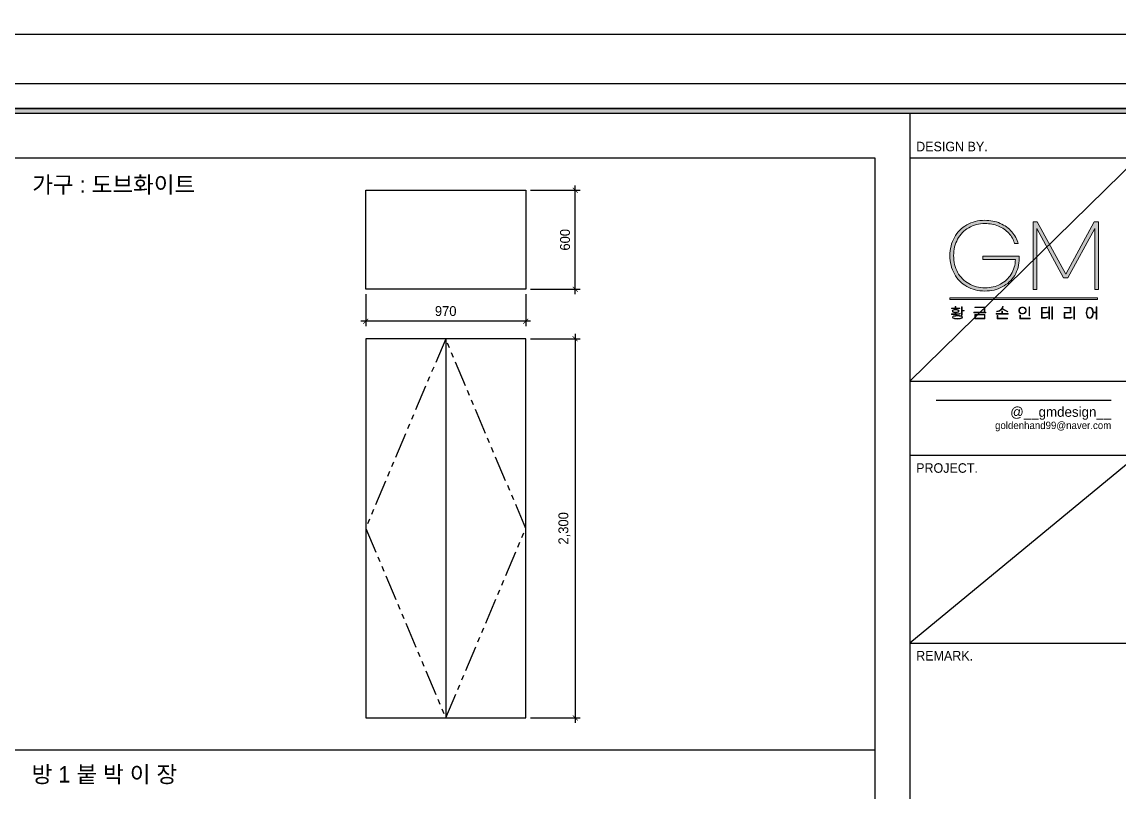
# Model space of a CAD drawing. Header units: inches. Extents: x 4374 to 164780, y 597 to 50243.
# Drawn here: x 79361 to 86011, y 20887 to 25558 of the extents above; entities that cross this region are included whole.
import ezdxf
from ezdxf.enums import TextEntityAlignment as Align

# ---------------------------------------------------------------- set-up
doc = ezdxf.new("R2010")
doc.units = ezdxf.units.IN
doc.header["$LTSCALE"] = 50
doc.header["$MEASUREMENT"] = 0
doc.header["$PDSIZE"] = 700.071425
doc.linetypes.add('PHANTOM2', pattern=[1.25, 0.625, -0.125, 0.125, -0.125, 0.125, -0.125])
for name, color, linetype in [('0-ELC TEXT', 7, 'Continuous'), ('06-FUR', 6, 'Continuous'), ('06-LIGHT', 4, 'Continuous'), ('07-DIM', 5, 'Continuous'), ('3.기호.계단선', 30, 'Continuous'), ('_U+B808_U+C774_U+C5B4 2', 7, 'Continuous'), ('F-SYM', 7, 'Continuous'), ('FORM(YOURNAME)-11', 1, 'Continuous')]:
    doc.layers.add(name, color=color, linetype=linetype)
doc.styles.add('HY 울릉도 L', font='')
doc.styles.add('YOURNAME', font='HY울릉도M.TTF')
doc.styles.add('코레일둥고', font='Korail_Round_Gothic_Medium.ttf')
doc.styles.get('HY 울릉도 L').set_extended_font_data('HY울릉도L')
doc.dimstyles.new('30', dxfattribs={"dimscale": 30, "dimtxt": 2, "dimasz": 1, "dimexe": 1, "dimexo": 1, "dimgap": 1, "dimtad": 1, "dimdec": 0, "dimrnd": 0.05, "dimdsep": 46, "dimlunit": 6, "dimtxsty": 'HY 울릉도 L', "dimblk": 'ARCHTICK', "dimcen": 2.5, "dimdle": 1, "dimclrd": 133, "dimclre": 133, "dimclrt": 30, "dimadec": 0, "dimazin": 0, "dimtfac": 1, "dimtdec": 0, "dimtix": 1, "dimtmove": 2, "dimatfit": 3, "dimldrblk": 'ARCHTICK', "dimfxl": 0, "dimlwd": -1, "dimlwe": -1, "dimarcsym": 0})

# ---------------------------------------------------------------- blocks, each defined once
blk = doc.blocks.new('block 29')
at = {"layer": '_U+B808_U+C774_U+C5B4 2'}
h = blk.add_hatch(color=35, dxfattribs=at)
h.dxf.hatch_style = 2
edge = h.paths.add_edge_path()
edge.add_spline(control_points=[(626.29, -130.32), (626.06, -130.35), (625.8, -130.36), (625.5, -130.36), (625.5, -130.36), (624.38, -130.36), (624.38, -130.36), (624.38, -130.36), (624.38, -130.21), (624.38, -130.21), (624.38, -130.21), (625.42, -130.21), (625.42, -130.21), (625.42, -130.21), (625.42, -129.89), (625.42, -129.89), (625.16, -129.88), (624.96, -129.84), (624.81, -129.76), (624.66, -129.68), (624.58, -129.57), (624.58, -129.44), (624.58, -129.3), (624.66, -129.19), (624.83, -129.1), (625, -129.02), (625.22, -128.98), (625.5, -128.98), (625.79, -128.98), (626.01, -129.02), (626.18, -129.1), (626.34, -129.19), (626.43, -129.3), (626.43, -129.44), (626.43, -129.57), (626.35, -129.68), (626.2, -129.76), (626.05, -129.84), (625.84, -129.89), (625.58, -129.89), (625.58, -129.89), (625.58, -130.21), (625.58, -130.21), (626.18, -130.2), (626.58, -130.16), (626.78, -130.07), (626.78, -130.07), (626.78, -130.22), (626.78, -130.22), (626.68, -130.27), (626.51, -130.3), (626.29, -130.32)], knot_values=[0, 0, 0, 0, 1, 1, 1, 2, 2, 2, 3, 3, 3, 4, 4, 4, 5, 5, 5, 6, 6, 6, 7, 7, 7, 8, 8, 8, 9, 9, 9, 10, 10, 10, 11, 11, 11, 12, 12, 12, 13, 13, 13, 14, 14, 14, 15, 15, 15, 16, 16, 16, 17, 17, 17, 17], degree=3, periodic=0)
h.paths.add_polyline_path([(626.62, -128.8), (624.41, -128.8), (624.41, -128.65), (625.41, -128.65), (625.41, -128.24), (625.58, -128.24), (625.58, -128.65), (626.62, -128.65)])
edge = h.paths.add_edge_path()
edge.add_spline(control_points=[(626.98, -130.76), (627.24, -130.83), (627.37, -130.96), (627.37, -131.13), (627.37, -131.3), (627.24, -131.42), (626.98, -131.5), (626.72, -131.57), (626.39, -131.61), (626, -131.61), (625.61, -131.61), (625.28, -131.57), (625.02, -131.5), (624.76, -131.42), (624.63, -131.3), (624.63, -131.13), (624.63, -130.96), (624.76, -130.83), (625.02, -130.76), (625.28, -130.68), (625.61, -130.65), (626, -130.65), (626.39, -130.65), (626.72, -130.68), (626.98, -130.76)], knot_values=[0, 0, 0, 0, 1, 1, 1, 2, 2, 2, 3, 3, 3, 4, 4, 4, 5, 5, 5, 6, 6, 6, 7, 7, 7, 8, 8, 8, 8], degree=3, periodic=0)
edge = h.paths.add_edge_path()
edge.add_spline(control_points=[(624.95, -129.67), (625.09, -129.72), (625.27, -129.75), (625.5, -129.75), (625.73, -129.75), (625.92, -129.72), (626.06, -129.67), (626.2, -129.61), (626.27, -129.53), (626.27, -129.44), (626.27, -129.34), (626.2, -129.27), (626.06, -129.21), (625.92, -129.15), (625.73, -129.13), (625.5, -129.13), (625.27, -129.13), (625.09, -129.15), (624.95, -129.21), (624.81, -129.27), (624.74, -129.34), (624.74, -129.44), (624.74, -129.53), (624.81, -129.61), (624.95, -129.67)], knot_values=[0, 0, 0, 0, 1, 1, 1, 2, 2, 2, 3, 3, 3, 4, 4, 4, 5, 5, 5, 6, 6, 6, 7, 7, 7, 8, 8, 8, 8], degree=3, periodic=0)
edge = h.paths.add_edge_path()
edge.add_spline(control_points=[(626.83, -131.38), (627.08, -131.33), (627.2, -131.25), (627.2, -131.13), (627.2, -131.01), (627.08, -130.92), (626.83, -130.87), (626.59, -130.82), (626.31, -130.79), (626, -130.79), (625.69, -130.79), (625.41, -130.82), (625.17, -130.87), (624.92, -130.92), (624.8, -131.01), (624.8, -131.13), (624.8, -131.25), (624.92, -131.33), (625.17, -131.38), (625.41, -131.44), (625.69, -131.46), (626, -131.46), (626.31, -131.46), (626.59, -131.44), (626.83, -131.38)], knot_values=[0, 0, 0, 0, 1, 1, 1, 2, 2, 2, 3, 3, 3, 4, 4, 4, 5, 5, 5, 6, 6, 6, 7, 7, 7, 8, 8, 8, 8], degree=3, periodic=0)
h.paths.add_polyline_path([(627.8, -129.28), (627.8, -129.43), (627.29, -129.43), (627.29, -130.53), (627.13, -130.53), (627.13, -128.32), (627.29, -128.32), (627.29, -129.28)])
h = blk.add_hatch(color=35, dxfattribs=at)
h.dxf.hatch_style = 2
h.paths.add_polyline_path([(633.67, -129.92), (630.41, -129.92), (630.41, -129.77), (633.67, -129.77)])
h.paths.add_polyline_path([(633.4, -129.51), (633.24, -129.51), (633.24, -128.55), (630.66, -128.55), (630.66, -128.4), (633.4, -128.4)])
h.paths.add_polyline_path([(633.41, -131.54), (630.67, -131.54), (630.67, -130.36), (633.41, -130.36)])
h.paths.add_polyline_path([(633.25, -131.39), (633.25, -130.51), (630.83, -130.51), (630.83, -131.39)])
h = blk.add_hatch(color=35, dxfattribs=at)
h.dxf.hatch_style = 2
h.paths.add_polyline_path([(639.69, -130.16), (639.69, -130.31), (636.44, -130.31), (636.44, -130.16), (637.98, -130.16), (637.98, -129.51), (638.15, -129.51), (638.15, -130.16)])
edge = h.paths.add_edge_path()
edge.add_spline(control_points=[(637.36, -129.47), (637.09, -129.61), (636.83, -129.68), (636.58, -129.68), (636.58, -129.68), (636.58, -129.53), (636.58, -129.53), (636.8, -129.52), (637.02, -129.46), (637.24, -129.35), (637.47, -129.24), (637.66, -129.08), (637.83, -128.89), (638, -128.7), (638.1, -128.49), (638.15, -128.26), (638.15, -128.26), (638.31, -128.28), (638.31, -128.28), (638.27, -128.46), (638.21, -128.63), (638.1, -128.79), (638.1, -128.79), (639.55, -129.58), (639.55, -129.58), (639.55, -129.58), (639.48, -129.71), (639.48, -129.71), (639.48, -129.71), (638.01, -128.93), (638.01, -128.93), (637.84, -129.15), (637.62, -129.33), (637.36, -129.47)], knot_values=[0, 0, 0, 0, 1, 1, 1, 2, 2, 2, 3, 3, 3, 4, 4, 4, 5, 5, 5, 6, 6, 6, 7, 7, 7, 8, 8, 8, 9, 9, 9, 10, 10, 10, 11, 11, 11, 11], degree=3, periodic=0)
h.paths.add_polyline_path([(636.86, -131.39), (639.51, -131.39), (639.51, -131.54), (636.7, -131.54), (636.7, -130.65), (636.86, -130.65)])
h = blk.add_hatch(color=35, dxfattribs=at)
h.dxf.hatch_style = 2
edge = h.paths.add_edge_path()
edge.add_spline(control_points=[(644.09, -128.5), (644.24, -128.59), (644.35, -128.7), (644.43, -128.84), (644.51, -128.98), (644.55, -129.14), (644.55, -129.31), (644.55, -129.49), (644.51, -129.65), (644.43, -129.79), (644.35, -129.93), (644.24, -130.04), (644.09, -130.13), (643.93, -130.21), (643.75, -130.25), (643.54, -130.25), (643.33, -130.25), (643.15, -130.21), (643, -130.13), (642.85, -130.04), (642.73, -129.93), (642.65, -129.79), (642.57, -129.65), (642.53, -129.49), (642.53, -129.31), (642.53, -129.14), (642.57, -128.98), (642.65, -128.84), (642.73, -128.7), (642.85, -128.59), (643, -128.5), (643.15, -128.42), (643.33, -128.38), (643.54, -128.38), (643.75, -128.38), (643.93, -128.42), (644.09, -128.5)], knot_values=[0, 0, 0, 0, 1, 1, 1, 2, 2, 2, 3, 3, 3, 4, 4, 4, 5, 5, 5, 6, 6, 6, 7, 7, 7, 8, 8, 8, 9, 9, 9, 10, 10, 10, 11, 11, 11, 12, 12, 12, 12], degree=3, periodic=0)
edge = h.paths.add_edge_path()
edge.add_spline(control_points=[(643.1, -128.62), (642.97, -128.69), (642.87, -128.78), (642.8, -128.9), (642.73, -129.02), (642.7, -129.16), (642.7, -129.31), (642.7, -129.47), (642.73, -129.61), (642.8, -129.73), (642.87, -129.85), (642.97, -129.94), (643.1, -130.01), (643.23, -130.07), (643.38, -130.11), (643.54, -130.11), (643.71, -130.11), (643.86, -130.07), (643.99, -130.01), (644.12, -129.94), (644.21, -129.85), (644.28, -129.73), (644.35, -129.61), (644.39, -129.47), (644.39, -129.31), (644.39, -129.16), (644.35, -129.02), (644.28, -128.9), (644.21, -128.78), (644.12, -128.69), (643.99, -128.62), (643.86, -128.56), (643.71, -128.52), (643.54, -128.52), (643.38, -128.52), (643.23, -128.56), (643.1, -128.62)], knot_values=[0, 0, 0, 0, 1, 1, 1, 2, 2, 2, 3, 3, 3, 4, 4, 4, 5, 5, 5, 6, 6, 6, 7, 7, 7, 8, 8, 8, 9, 9, 9, 10, 10, 10, 11, 11, 11, 12, 12, 12, 12], degree=3, periodic=0)
h.paths.add_polyline_path([(642.98, -131.39), (645.58, -131.39), (645.58, -131.54), (642.82, -131.54), (642.82, -130.53), (642.98, -130.53)])
h.paths.add_polyline_path([(645.45, -130.78), (645.29, -130.78), (645.29, -128.32), (645.45, -128.32)])
h = blk.add_hatch(color=35, dxfattribs=at)
h.dxf.hatch_style = 2
edge = h.paths.add_edge_path()
edge.add_spline(control_points=[(649.11, -131.24), (649.37, -131.24), (649.58, -131.22), (649.75, -131.19), (649.92, -131.17), (650.08, -131.12), (650.22, -131.05), (650.22, -131.05), (650.22, -131.21), (650.22, -131.21), (649.97, -131.33), (649.61, -131.39), (649.13, -131.39), (649.13, -131.39), (648.63, -131.39), (648.63, -131.39), (648.63, -131.39), (648.63, -128.48), (648.63, -128.48), (648.63, -128.48), (650.06, -128.48), (650.06, -128.48), (650.06, -128.48), (650.06, -128.63), (650.06, -128.63), (650.06, -128.63), (648.79, -128.63), (648.79, -128.63), (648.79, -128.63), (648.79, -129.81), (648.79, -129.81), (648.79, -129.81), (649.87, -129.81), (649.87, -129.81), (649.87, -129.81), (649.87, -129.96), (649.87, -129.96), (649.87, -129.96), (648.79, -129.96), (648.79, -129.96), (648.79, -129.96), (648.79, -131.24), (648.79, -131.24), (648.79, -131.24), (649.11, -131.24), (649.11, -131.24)], knot_values=[0, 0, 0, 0, 1, 1, 1, 2, 2, 2, 3, 3, 3, 4, 4, 4, 5, 5, 5, 6, 6, 6, 7, 7, 7, 8, 8, 8, 9, 9, 9, 10, 10, 10, 11, 11, 11, 12, 12, 12, 13, 13, 13, 14, 14, 14, 15, 15, 15, 15], degree=3, periodic=0)
h.paths.add_polyline_path([(650.64, -128.35), (650.8, -128.35), (650.8, -131.56), (650.64, -131.56), (650.64, -129.94), (650.06, -129.94), (650.06, -129.79), (650.64, -129.79)])
h.paths.add_polyline_path([(651.57, -128.32), (651.57, -131.62), (651.41, -131.62), (651.41, -128.32)])
h = blk.add_hatch(color=35, dxfattribs=at)
h.dxf.hatch_style = 2
edge = h.paths.add_edge_path()
edge.add_spline(control_points=[(656.55, -129.97), (656.55, -129.97), (654.9, -129.97), (654.9, -129.97), (654.9, -129.97), (654.9, -131.24), (654.9, -131.24), (654.9, -131.24), (656.08, -131.24), (656.08, -131.24), (656.23, -131.24), (656.39, -131.22), (656.55, -131.19), (656.7, -131.17), (656.83, -131.13), (656.93, -131.08), (656.93, -131.08), (656.93, -131.23), (656.93, -131.23), (656.83, -131.28), (656.71, -131.32), (656.55, -131.34), (656.4, -131.37), (656.24, -131.39), (656.08, -131.39), (656.08, -131.39), (654.74, -131.39), (654.74, -131.39), (654.74, -131.39), (654.74, -129.82), (654.74, -129.82), (654.74, -129.82), (656.39, -129.82), (656.39, -129.82), (656.39, -129.82), (656.39, -128.63), (656.39, -128.63), (656.39, -128.63), (654.73, -128.63), (654.73, -128.63), (654.73, -128.63), (654.73, -128.48), (654.73, -128.48), (654.73, -128.48), (656.55, -128.48), (656.55, -128.48), (656.55, -128.48), (656.55, -129.97), (656.55, -129.97)], knot_values=[0, 0, 0, 0, 1, 1, 1, 2, 2, 2, 3, 3, 3, 4, 4, 4, 5, 5, 5, 6, 6, 6, 7, 7, 7, 8, 8, 8, 9, 9, 9, 10, 10, 10, 11, 11, 11, 12, 12, 12, 13, 13, 13, 14, 14, 14, 15, 15, 15, 16, 16, 16, 16], degree=3, periodic=0)
h.paths.add_polyline_path([(657.51, -131.62), (657.34, -131.62), (657.34, -128.32), (657.51, -128.32)])
h = blk.add_hatch(color=35, dxfattribs=at)
h.dxf.hatch_style = 2
edge = h.paths.add_edge_path()
edge.add_spline(control_points=[(663.56, -128.32), (663.56, -128.32), (663.56, -131.62), (663.56, -131.62), (663.56, -131.62), (663.4, -131.62), (663.4, -131.62), (663.4, -131.62), (663.4, -129.94), (663.4, -129.94), (663.4, -129.94), (662.6, -129.94), (662.6, -129.94), (662.6, -130.27), (662.56, -130.54), (662.48, -130.77), (662.4, -130.99), (662.29, -131.16), (662.14, -131.27), (662, -131.38), (661.84, -131.43), (661.65, -131.43), (661.47, -131.43), (661.3, -131.38), (661.16, -131.27), (661.02, -131.16), (660.91, -130.99), (660.82, -130.76), (660.74, -130.54), (660.7, -130.26), (660.7, -129.93), (660.7, -129.6), (660.74, -129.33), (660.82, -129.1), (660.91, -128.88), (661.02, -128.71), (661.16, -128.6), (661.3, -128.49), (661.47, -128.43), (661.65, -128.43), (661.83, -128.43), (661.99, -128.48), (662.13, -128.58), (662.26, -128.68), (662.37, -128.83), (662.46, -129.04), (662.54, -129.24), (662.59, -129.5), (662.6, -129.79), (662.6, -129.79), (663.4, -129.79), (663.4, -129.79), (663.4, -129.79), (663.4, -128.32), (663.4, -128.32), (663.4, -128.32), (663.56, -128.32), (663.56, -128.32)], knot_values=[0, 0, 0, 0, 1, 1, 1, 2, 2, 2, 3, 3, 3, 4, 4, 4, 5, 5, 5, 6, 6, 6, 7, 7, 7, 8, 8, 8, 9, 9, 9, 10, 10, 10, 11, 11, 11, 12, 12, 12, 13, 13, 13, 14, 14, 14, 15, 15, 15, 16, 16, 16, 17, 17, 17, 18, 18, 18, 19, 19, 19, 19], degree=3, periodic=0)
edge = h.paths.add_edge_path()
edge.add_spline(control_points=[(662.06, -131.13), (662.18, -131.03), (662.27, -130.88), (662.34, -130.68), (662.4, -130.48), (662.44, -130.23), (662.44, -129.93), (662.44, -129.64), (662.4, -129.39), (662.34, -129.19), (662.27, -128.98), (662.18, -128.83), (662.06, -128.73), (661.94, -128.63), (661.8, -128.58), (661.65, -128.58), (661.5, -128.58), (661.37, -128.63), (661.25, -128.73), (661.13, -128.83), (661.04, -128.98), (660.97, -129.19), (660.9, -129.39), (660.87, -129.64), (660.87, -129.93), (660.87, -130.23), (660.9, -130.48), (660.97, -130.68), (661.04, -130.88), (661.13, -131.03), (661.25, -131.13), (661.37, -131.23), (661.5, -131.28), (661.65, -131.28), (661.8, -131.28), (661.94, -131.23), (662.06, -131.13)], knot_values=[0, 0, 0, 0, 1, 1, 1, 2, 2, 2, 3, 3, 3, 4, 4, 4, 5, 5, 5, 6, 6, 6, 7, 7, 7, 8, 8, 8, 9, 9, 9, 10, 10, 10, 11, 11, 11, 12, 12, 12, 12], degree=3, periodic=0)
at = {"layer": '_U+B808_U+C774_U+C5B4 2', "lineweight": 0}
for points in [[(626.62, -128.8), (624.41, -128.8), (624.41, -128.65), (625.41, -128.65), (625.41, -128.24), (625.58, -128.24), (625.58, -128.65), (626.62, -128.65), (626.62, -128.8)], [(627.8, -129.28), (627.8, -129.43), (627.29, -129.43), (627.29, -130.53), (627.13, -130.53), (627.13, -128.32), (627.29, -128.32), (627.29, -129.28), (627.8, -129.28)], [(633.67, -129.92), (630.41, -129.92), (630.41, -129.77), (633.67, -129.77), (633.67, -129.92)], [(633.4, -129.51), (633.24, -129.51), (633.24, -128.55), (630.66, -128.55), (630.66, -128.4), (633.4, -128.4), (633.4, -129.51)], [(639.69, -130.16), (639.69, -130.31), (636.44, -130.31), (636.44, -130.16), (637.98, -130.16), (637.98, -129.51), (638.15, -129.51), (638.15, -130.16), (639.69, -130.16)], [(645.45, -130.78), (645.29, -130.78), (645.29, -128.32), (645.45, -128.32), (645.45, -130.78)], [(650.64, -128.35), (650.8, -128.35), (650.8, -131.56), (650.64, -131.56), (650.64, -129.94), (650.06, -129.94), (650.06, -129.79), (650.64, -129.79), (650.64, -128.35)], [(651.57, -128.32), (651.57, -131.62), (651.41, -131.62), (651.41, -128.32), (651.57, -128.32)], [(657.51, -131.62), (657.34, -131.62), (657.34, -128.32), (657.51, -128.32), (657.51, -131.62)], [(633.41, -131.54), (630.67, -131.54), (630.67, -130.36), (633.41, -130.36), (633.41, -131.54)], [(633.25, -131.39), (633.25, -130.51), (630.83, -130.51), (630.83, -131.39), (633.25, -131.39)], [(636.86, -131.39), (639.51, -131.39), (639.51, -131.54), (636.7, -131.54), (636.7, -130.65), (636.86, -130.65), (636.86, -131.39)], [(642.98, -131.39), (645.58, -131.39), (645.58, -131.54), (642.82, -131.54), (642.82, -130.53), (642.98, -130.53), (642.98, -131.39)]]:
    blk.add_lwpolyline(points, dxfattribs=at)
for points, knots in [([(626.29, -130.32), (626.06, -130.35), (625.8, -130.36), (625.5, -130.36), (625.5, -130.36), (624.38, -130.36), (624.38, -130.36), (624.38, -130.36), (624.38, -130.21), (624.38, -130.21), (624.38, -130.21), (625.42, -130.21), (625.42, -130.21), (625.42, -130.21), (625.42, -129.89), (625.42, -129.89), (625.16, -129.88), (624.96, -129.84), (624.81, -129.76), (624.66, -129.68), (624.58, -129.57), (624.58, -129.44), (624.58, -129.3), (624.66, -129.19), (624.83, -129.1), (625, -129.02), (625.22, -128.98), (625.5, -128.98), (625.79, -128.98), (626.01, -129.02), (626.18, -129.1), (626.34, -129.19), (626.43, -129.3), (626.43, -129.44), (626.43, -129.57), (626.35, -129.68), (626.2, -129.76), (626.05, -129.84), (625.84, -129.89), (625.58, -129.89), (625.58, -129.89), (625.58, -130.21), (625.58, -130.21), (626.18, -130.2), (626.58, -130.16), (626.78, -130.07), (626.78, -130.07), (626.78, -130.22), (626.78, -130.22), (626.68, -130.27), (626.51, -130.3), (626.29, -130.32)], [0, 0, 0, 0, 1, 1, 1, 2, 2, 2, 3, 3, 3, 4, 4, 4, 5, 5, 5, 6, 6, 6, 7, 7, 7, 8, 8, 8, 9, 9, 9, 10, 10, 10, 11, 11, 11, 12, 12, 12, 13, 13, 13, 14, 14, 14, 15, 15, 15, 16, 16, 16, 17, 17, 17, 17]), ([(624.95, -129.67), (625.09, -129.72), (625.27, -129.75), (625.5, -129.75), (625.73, -129.75), (625.92, -129.72), (626.06, -129.67), (626.2, -129.61), (626.27, -129.53), (626.27, -129.44), (626.27, -129.34), (626.2, -129.27), (626.06, -129.21), (625.92, -129.15), (625.73, -129.13), (625.5, -129.13), (625.27, -129.13), (625.09, -129.15), (624.95, -129.21), (624.81, -129.27), (624.74, -129.34), (624.74, -129.44), (624.74, -129.53), (624.81, -129.61), (624.95, -129.67)], [0, 0, 0, 0, 1, 1, 1, 2, 2, 2, 3, 3, 3, 4, 4, 4, 5, 5, 5, 6, 6, 6, 7, 7, 7, 8, 8, 8, 8]), ([(637.36, -129.47), (637.09, -129.61), (636.83, -129.68), (636.58, -129.68), (636.58, -129.68), (636.58, -129.53), (636.58, -129.53), (636.8, -129.52), (637.02, -129.46), (637.24, -129.35), (637.47, -129.24), (637.66, -129.08), (637.83, -128.89), (638, -128.7), (638.1, -128.49), (638.15, -128.26), (638.15, -128.26), (638.31, -128.28), (638.31, -128.28), (638.27, -128.46), (638.21, -128.63), (638.1, -128.79), (638.1, -128.79), (639.55, -129.58), (639.55, -129.58), (639.55, -129.58), (639.48, -129.71), (639.48, -129.71), (639.48, -129.71), (638.01, -128.93), (638.01, -128.93), (637.84, -129.15), (637.62, -129.33), (637.36, -129.47)], [0, 0, 0, 0, 1, 1, 1, 2, 2, 2, 3, 3, 3, 4, 4, 4, 5, 5, 5, 6, 6, 6, 7, 7, 7, 8, 8, 8, 9, 9, 9, 10, 10, 10, 11, 11, 11, 11]), ([(644.09, -128.5), (644.24, -128.59), (644.35, -128.7), (644.43, -128.84), (644.51, -128.98), (644.55, -129.14), (644.55, -129.31), (644.55, -129.49), (644.51, -129.65), (644.43, -129.79), (644.35, -129.93), (644.24, -130.04), (644.09, -130.13), (643.93, -130.21), (643.75, -130.25), (643.54, -130.25), (643.33, -130.25), (643.15, -130.21), (643, -130.13), (642.85, -130.04), (642.73, -129.93), (642.65, -129.79), (642.57, -129.65), (642.53, -129.49), (642.53, -129.31), (642.53, -129.14), (642.57, -128.98), (642.65, -128.84), (642.73, -128.7), (642.85, -128.59), (643, -128.5), (643.15, -128.42), (643.33, -128.38), (643.54, -128.38), (643.75, -128.38), (643.93, -128.42), (644.09, -128.5)], [0, 0, 0, 0, 1, 1, 1, 2, 2, 2, 3, 3, 3, 4, 4, 4, 5, 5, 5, 6, 6, 6, 7, 7, 7, 8, 8, 8, 9, 9, 9, 10, 10, 10, 11, 11, 11, 12, 12, 12, 12]), ([(643.1, -128.62), (642.97, -128.69), (642.87, -128.78), (642.8, -128.9), (642.73, -129.02), (642.7, -129.16), (642.7, -129.31), (642.7, -129.47), (642.73, -129.61), (642.8, -129.73), (642.87, -129.85), (642.97, -129.94), (643.1, -130.01), (643.23, -130.07), (643.38, -130.11), (643.54, -130.11), (643.71, -130.11), (643.86, -130.07), (643.99, -130.01), (644.12, -129.94), (644.21, -129.85), (644.28, -129.73), (644.35, -129.61), (644.39, -129.47), (644.39, -129.31), (644.39, -129.16), (644.35, -129.02), (644.28, -128.9), (644.21, -128.78), (644.12, -128.69), (643.99, -128.62), (643.86, -128.56), (643.71, -128.52), (643.54, -128.52), (643.38, -128.52), (643.23, -128.56), (643.1, -128.62)], [0, 0, 0, 0, 1, 1, 1, 2, 2, 2, 3, 3, 3, 4, 4, 4, 5, 5, 5, 6, 6, 6, 7, 7, 7, 8, 8, 8, 9, 9, 9, 10, 10, 10, 11, 11, 11, 12, 12, 12, 12]), ([(649.11, -131.24), (649.37, -131.24), (649.58, -131.22), (649.75, -131.19), (649.92, -131.17), (650.08, -131.12), (650.22, -131.05), (650.22, -131.05), (650.22, -131.21), (650.22, -131.21), (649.97, -131.33), (649.61, -131.39), (649.13, -131.39), (649.13, -131.39), (648.63, -131.39), (648.63, -131.39), (648.63, -131.39), (648.63, -128.48), (648.63, -128.48), (648.63, -128.48), (650.06, -128.48), (650.06, -128.48), (650.06, -128.48), (650.06, -128.63), (650.06, -128.63), (650.06, -128.63), (648.79, -128.63), (648.79, -128.63), (648.79, -128.63), (648.79, -129.81), (648.79, -129.81), (648.79, -129.81), (649.87, -129.81), (649.87, -129.81), (649.87, -129.81), (649.87, -129.96), (649.87, -129.96), (649.87, -129.96), (648.79, -129.96), (648.79, -129.96), (648.79, -129.96), (648.79, -131.24), (648.79, -131.24), (648.79, -131.24), (649.11, -131.24), (649.11, -131.24)], [0, 0, 0, 0, 1, 1, 1, 2, 2, 2, 3, 3, 3, 4, 4, 4, 5, 5, 5, 6, 6, 6, 7, 7, 7, 8, 8, 8, 9, 9, 9, 10, 10, 10, 11, 11, 11, 12, 12, 12, 13, 13, 13, 14, 14, 14, 15, 15, 15, 15]), ([(656.55, -129.97), (656.55, -129.97), (654.9, -129.97), (654.9, -129.97), (654.9, -129.97), (654.9, -131.24), (654.9, -131.24), (654.9, -131.24), (656.08, -131.24), (656.08, -131.24), (656.23, -131.24), (656.39, -131.22), (656.55, -131.19), (656.7, -131.17), (656.83, -131.13), (656.93, -131.08), (656.93, -131.08), (656.93, -131.23), (656.93, -131.23), (656.83, -131.28), (656.71, -131.32), (656.55, -131.34), (656.4, -131.37), (656.24, -131.39), (656.08, -131.39), (656.08, -131.39), (654.74, -131.39), (654.74, -131.39), (654.74, -131.39), (654.74, -129.82), (654.74, -129.82), (654.74, -129.82), (656.39, -129.82), (656.39, -129.82), (656.39, -129.82), (656.39, -128.63), (656.39, -128.63), (656.39, -128.63), (654.73, -128.63), (654.73, -128.63), (654.73, -128.63), (654.73, -128.48), (654.73, -128.48), (654.73, -128.48), (656.55, -128.48), (656.55, -128.48), (656.55, -128.48), (656.55, -129.97), (656.55, -129.97)], [0, 0, 0, 0, 1, 1, 1, 2, 2, 2, 3, 3, 3, 4, 4, 4, 5, 5, 5, 6, 6, 6, 7, 7, 7, 8, 8, 8, 9, 9, 9, 10, 10, 10, 11, 11, 11, 12, 12, 12, 13, 13, 13, 14, 14, 14, 15, 15, 15, 16, 16, 16, 16]), ([(663.56, -128.32), (663.56, -128.32), (663.56, -131.62), (663.56, -131.62), (663.56, -131.62), (663.4, -131.62), (663.4, -131.62), (663.4, -131.62), (663.4, -129.94), (663.4, -129.94), (663.4, -129.94), (662.6, -129.94), (662.6, -129.94), (662.6, -130.27), (662.56, -130.54), (662.48, -130.77), (662.4, -130.99), (662.29, -131.16), (662.14, -131.27), (662, -131.38), (661.84, -131.43), (661.65, -131.43), (661.47, -131.43), (661.3, -131.38), (661.16, -131.27), (661.02, -131.16), (660.91, -130.99), (660.82, -130.76), (660.74, -130.54), (660.7, -130.26), (660.7, -129.93), (660.7, -129.6), (660.74, -129.33), (660.82, -129.1), (660.91, -128.88), (661.02, -128.71), (661.16, -128.6), (661.3, -128.49), (661.47, -128.43), (661.65, -128.43), (661.83, -128.43), (661.99, -128.48), (662.13, -128.58), (662.26, -128.68), (662.37, -128.83), (662.46, -129.04), (662.54, -129.24), (662.59, -129.5), (662.6, -129.79), (662.6, -129.79), (663.4, -129.79), (663.4, -129.79), (663.4, -129.79), (663.4, -128.32), (663.4, -128.32), (663.4, -128.32), (663.56, -128.32), (663.56, -128.32)], [0, 0, 0, 0, 1, 1, 1, 2, 2, 2, 3, 3, 3, 4, 4, 4, 5, 5, 5, 6, 6, 6, 7, 7, 7, 8, 8, 8, 9, 9, 9, 10, 10, 10, 11, 11, 11, 12, 12, 12, 13, 13, 13, 14, 14, 14, 15, 15, 15, 16, 16, 16, 17, 17, 17, 18, 18, 18, 19, 19, 19, 19]), ([(662.06, -131.13), (662.18, -131.03), (662.27, -130.88), (662.34, -130.68), (662.4, -130.48), (662.44, -130.23), (662.44, -129.93), (662.44, -129.64), (662.4, -129.39), (662.34, -129.19), (662.27, -128.98), (662.18, -128.83), (662.06, -128.73), (661.94, -128.63), (661.8, -128.58), (661.65, -128.58), (661.5, -128.58), (661.37, -128.63), (661.25, -128.73), (661.13, -128.83), (661.04, -128.98), (660.97, -129.19), (660.9, -129.39), (660.87, -129.64), (660.87, -129.93), (660.87, -130.23), (660.9, -130.48), (660.97, -130.68), (661.04, -130.88), (661.13, -131.03), (661.25, -131.13), (661.37, -131.23), (661.5, -131.28), (661.65, -131.28), (661.8, -131.28), (661.94, -131.23), (662.06, -131.13)], [0, 0, 0, 0, 1, 1, 1, 2, 2, 2, 3, 3, 3, 4, 4, 4, 5, 5, 5, 6, 6, 6, 7, 7, 7, 8, 8, 8, 9, 9, 9, 10, 10, 10, 11, 11, 11, 12, 12, 12, 12]), ([(626.98, -130.76), (627.24, -130.83), (627.37, -130.96), (627.37, -131.13), (627.37, -131.3), (627.24, -131.42), (626.98, -131.5), (626.72, -131.57), (626.39, -131.61), (626, -131.61), (625.61, -131.61), (625.28, -131.57), (625.02, -131.5), (624.76, -131.42), (624.63, -131.3), (624.63, -131.13), (624.63, -130.96), (624.76, -130.83), (625.02, -130.76), (625.28, -130.68), (625.61, -130.65), (626, -130.65), (626.39, -130.65), (626.72, -130.68), (626.98, -130.76)], [0, 0, 0, 0, 1, 1, 1, 2, 2, 2, 3, 3, 3, 4, 4, 4, 5, 5, 5, 6, 6, 6, 7, 7, 7, 8, 8, 8, 8]), ([(626.83, -131.38), (627.08, -131.33), (627.2, -131.25), (627.2, -131.13), (627.2, -131.01), (627.08, -130.92), (626.83, -130.87), (626.59, -130.82), (626.31, -130.79), (626, -130.79), (625.69, -130.79), (625.41, -130.82), (625.17, -130.87), (624.92, -130.92), (624.8, -131.01), (624.8, -131.13), (624.8, -131.25), (624.92, -131.33), (625.17, -131.38), (625.41, -131.44), (625.69, -131.46), (626, -131.46), (626.31, -131.46), (626.59, -131.44), (626.83, -131.38)], [0, 0, 0, 0, 1, 1, 1, 2, 2, 2, 3, 3, 3, 4, 4, 4, 5, 5, 5, 6, 6, 6, 7, 7, 7, 8, 8, 8, 8])]:
    blk.add_open_spline(points, degree=3, knots=knots, dxfattribs=at)
blk = doc.blocks.new('block 30')
at = {"layer": '_U+B808_U+C774_U+C5B4 2'}
h = blk.add_hatch(color=35, dxfattribs=at)
h.dxf.hatch_style = 2
edge = h.paths.add_edge_path()
edge.add_spline(control_points=[(637.53, -105.82), (638.78, -106.37), (639.83, -107.12), (640.66, -108.08), (641.5, -109.03), (642.06, -110.11), (642.35, -111.29), (642.35, -111.29), (641.36, -111.29), (641.36, -111.29), (641.11, -110.26), (640.6, -109.33), (639.84, -108.5), (639.08, -107.68), (638.14, -107.03), (637.02, -106.57), (635.9, -106.11), (634.7, -105.88), (633.42, -105.88), (631.78, -105.88), (630.32, -106.25), (629.04, -106.99), (627.76, -107.73), (626.76, -108.76), (626.05, -110.08), (625.33, -111.4), (624.97, -112.88), (624.97, -114.53), (624.97, -116.2), (625.33, -117.69), (626.05, -119), (626.76, -120.31), (627.77, -121.34), (629.05, -122.08), (630.34, -122.82), (631.82, -123.19), (633.49, -123.19), (634.98, -123.19), (636.34, -122.87), (637.56, -122.23), (638.78, -121.59), (639.75, -120.69), (640.47, -119.53), (641.18, -118.38), (641.57, -117.05), (641.61, -115.55), (641.61, -115.55), (632.88, -115.55), (632.88, -115.55), (632.88, -115.55), (632.88, -114.65), (632.88, -114.65), (632.88, -114.65), (642.63, -114.65), (642.63, -114.65), (642.63, -114.65), (642.63, -115.25), (642.63, -115.25), (642.63, -116.97), (642.23, -118.49), (641.42, -119.84), (640.6, -121.18), (639.49, -122.22), (638.08, -122.96), (636.67, -123.7), (635.11, -124.07), (633.39, -124.07), (631.57, -124.07), (629.95, -123.66), (628.52, -122.85), (627.09, -122.03), (625.98, -120.89), (625.18, -119.44), (624.37, -117.99), (623.97, -116.36), (623.97, -114.53), (623.97, -112.71), (624.37, -111.08), (625.18, -109.63), (625.98, -108.18), (627.09, -107.04), (628.52, -106.22), (629.95, -105.41), (631.57, -105), (633.39, -105), (634.89, -105), (636.27, -105.27), (637.53, -105.82)], knot_values=[0, 0, 0, 0, 1, 1, 1, 2, 2, 2, 3, 3, 3, 4, 4, 4, 5, 5, 5, 6, 6, 6, 7, 7, 7, 8, 8, 8, 9, 9, 9, 10, 10, 10, 11, 11, 11, 12, 12, 12, 13, 13, 13, 14, 14, 14, 15, 15, 15, 16, 16, 16, 17, 17, 17, 18, 18, 18, 19, 19, 19, 20, 20, 20, 21, 21, 21, 22, 22, 22, 23, 23, 23, 24, 24, 24, 25, 25, 25, 26, 26, 26, 27, 27, 27, 28, 28, 28, 29, 29, 29, 29], degree=3, periodic=0)
h = blk.add_hatch(color=35, dxfattribs=at)
h.dxf.hatch_style = 2
h.paths.add_polyline_path([(646.36, -105.39), (647.49, -105.39), (655.18, -119.56), (662.86, -105.39), (663.97, -105.39), (663.97, -123.68), (662.98, -123.68), (662.98, -107.17), (655.73, -120.53), (654.6, -120.53), (647.35, -107.17), (647.35, -123.68), (646.36, -123.68)])
at = {"layer": '_U+B808_U+C774_U+C5B4 2', "lineweight": 0}
blk.add_lwpolyline([(646.36, -105.39), (647.49, -105.39), (655.18, -119.56), (662.86, -105.39), (663.97, -105.39), (663.97, -123.68), (662.98, -123.68), (662.98, -107.17), (655.73, -120.53), (654.6, -120.53), (647.35, -107.17), (647.35, -123.68), (646.36, -123.68), (646.36, -105.39)], dxfattribs=at)
blk.add_open_spline([(637.53, -105.82), (638.78, -106.37), (639.83, -107.12), (640.66, -108.08), (641.5, -109.03), (642.06, -110.11), (642.35, -111.29), (642.35, -111.29), (641.36, -111.29), (641.36, -111.29), (641.11, -110.26), (640.6, -109.33), (639.84, -108.5), (639.08, -107.68), (638.14, -107.03), (637.02, -106.57), (635.9, -106.11), (634.7, -105.88), (633.42, -105.88), (631.78, -105.88), (630.32, -106.25), (629.04, -106.99), (627.76, -107.73), (626.76, -108.76), (626.05, -110.08), (625.33, -111.4), (624.97, -112.88), (624.97, -114.53), (624.97, -116.2), (625.33, -117.69), (626.05, -119), (626.76, -120.31), (627.77, -121.34), (629.05, -122.08), (630.34, -122.82), (631.82, -123.19), (633.49, -123.19), (634.98, -123.19), (636.34, -122.87), (637.56, -122.23), (638.78, -121.59), (639.75, -120.69), (640.47, -119.53), (641.18, -118.38), (641.57, -117.05), (641.61, -115.55), (641.61, -115.55), (632.88, -115.55), (632.88, -115.55), (632.88, -115.55), (632.88, -114.65), (632.88, -114.65), (632.88, -114.65), (642.63, -114.65), (642.63, -114.65), (642.63, -114.65), (642.63, -115.25), (642.63, -115.25), (642.63, -116.97), (642.23, -118.49), (641.42, -119.84), (640.6, -121.18), (639.49, -122.22), (638.08, -122.96), (636.67, -123.7), (635.11, -124.07), (633.39, -124.07), (631.57, -124.07), (629.95, -123.66), (628.52, -122.85), (627.09, -122.03), (625.98, -120.89), (625.18, -119.44), (624.37, -117.99), (623.97, -116.36), (623.97, -114.53), (623.97, -112.71), (624.37, -111.08), (625.18, -109.63), (625.98, -108.18), (627.09, -107.04), (628.52, -106.22), (629.95, -105.41), (631.57, -105), (633.39, -105), (634.89, -105), (636.27, -105.27), (637.53, -105.82)], degree=3, knots=[0, 0, 0, 0, 1, 1, 1, 2, 2, 2, 3, 3, 3, 4, 4, 4, 5, 5, 5, 6, 6, 6, 7, 7, 7, 8, 8, 8, 9, 9, 9, 10, 10, 10, 11, 11, 11, 12, 12, 12, 13, 13, 13, 14, 14, 14, 15, 15, 15, 16, 16, 16, 17, 17, 17, 18, 18, 18, 19, 19, 19, 20, 20, 20, 21, 21, 21, 22, 22, 22, 23, 23, 23, 24, 24, 24, 25, 25, 25, 26, 26, 26, 27, 27, 27, 28, 28, 28, 29, 29, 29, 29], dxfattribs=at)
blk = doc.blocks.new('block 28')
at = {"layer": '_U+B808_U+C774_U+C5B4 2'}
for name in ['block 30', 'block 29']:
    blk.add_blockref(name, (0, 0), dxfattribs=at)
blk = doc.blocks.new('block 27')
at = {"layer": '_U+B808_U+C774_U+C5B4 2'}
h = blk.add_hatch(color=35, dxfattribs=at)
h.dxf.hatch_style = 2
h.paths.add_polyline_path([(663.76, -126.35), (623.97, -126.35), (623.97, -125.94), (663.76, -125.94)])
at = {"layer": '_U+B808_U+C774_U+C5B4 2', "lineweight": 0}
blk.add_lwpolyline([(663.76, -126.35), (623.97, -126.35), (623.97, -125.94), (663.76, -125.94), (663.76, -126.35)], dxfattribs=at)
at = {"layer": '_U+B808_U+C774_U+C5B4 2'}
blk.add_blockref('block 28', (0, 0), dxfattribs=at)
blk = doc.blocks.new('FORM-PLAN')
at = {"layer": 'FORM(YOURNAME)-11'}
h = blk.add_hatch(color=256, dxfattribs=at)
h.dxf.hatch_style = 1
h.paths.add_polyline_path([(-71444, 55115), (10556, 55115), (10556, 54915), (-71444, 54915)])
h.paths.add_polyline_path([(-71444, -2085), (10556, -2085), (10556, -2285), (-71444, -2285)])
at = {"layer": 'Defpoints', "color": 158}
for p, q in [((1346, 54915), (1346, -2085)), ((1346, 53115), (10556, 53115)), ((10556, 53115), (1346, 44093)), ((1346, 44093), (10556, 44093)), ((10556, 41093), (1346, 33504))]:
    blk.add_line(p, q, dxfattribs=at)
for points in [[(-71444, -2285), (10556, -2285), (10556, 55115), (-71444, 55115)], [(-69444, 53115), (-64, 53115), (-64, 1215), (-69444, 1215)]]:
    blk.add_lwpolyline(points, close=True, dxfattribs=at)
at = {"layer": 'FORM(YOURNAME)-11', "color": 251}
blk.add_line((2415, 43323), (9487, 43323), dxfattribs=at)
at = {"layer": 'FORM(YOURNAME)-11', "color": 14}
for p, q in [((1346, 41093), (10556, 41093)), ((1346, 33504), (10556, 33504))]:
    blk.add_line(p, q, dxfattribs=at)
at = {"layer": 'FORM(YOURNAME)-11', "color": 250}
blk.add_lwpolyline([(-72444, -3285), (11556, -3285), (11556, 56115), (-72444, 56115)], close=True, dxfattribs=at)
at = {"layer": 'FORM(YOURNAME)-11'}
blk.add_lwpolyline([(-71444, 55115), (10556, 55115), (10556, 54915), (-71444, 54915)], close=True, dxfattribs=at)
at = {"layer": '_U+B808_U+C774_U+C5B4 2', "xscale": 150, "yscale": 150, "zscale": 150}
blk.add_blockref('block 27', (-90629, 66345), dxfattribs=at)
at = {"layer": 'FORM(YOURNAME)-11', "color": 14, "style": 'YOURNAME'}
for s, p in [('DESIGN BY.', (1603, 53577)), ('PROJECT.', (1603, 40579)), ('REMARK.', (1603, 32989))]:
    blk.add_text(s, height=386.1, dxfattribs=at).set_placement(p, align=Align.MIDDLE_LEFT)
for s, height, width, p in [('@__gmdesign__', 400, 1.03, (9487, 42649)), ('goldenhand99@naver.com', 300, 0.995, (9487, 42154))]:
    blk.add_text(s, height=height, dxfattribs=dict(at, width=width)).set_placement(p, align=Align.RIGHT)
at = {"layer": 'FORM(YOURNAME)-11', "color": 3, "style": 'YOURNAME'}
for tag, height, p in [('1', 450, (9905, 18188)), ('2', 450, (9905, 17544)), ('3', 450, (9905, 16257)), ('4', 450, (9905, 14326)), ('5', 515, (9905, 12009)), ('6', 515, (9905, 9757)), ('7', 515, (9905, 7504)), ('8', 515, (9905, 5252)), ('9', 515, (9905, 2999)), ('10', 515, (5655, 811)), ('11', 515, (9905, 747)), ('12', 515, (5655, -1441)), ('13', 515, (9905, -1441))]:
    blk.add_attdef(tag, text='', height=height, dxfattribs=at).set_placement(p, align=Align.MIDDLE_RIGHT)
blk = doc.blocks.new('*U580')
at = {"layer": 'F-SYM', "xscale": 0.15, "yscale": 0.15, "zscale": 0.15}
blk.add_blockref('FORM-PLAN', (84541.1, 25975.3), dxfattribs=at)
blk = doc.blocks.new('*U583')
at = {"layer": 'F-SYM', "xscale": 0.15, "yscale": 0.15, "zscale": 0.15}
blk.add_blockref('FORM-PLAN', (84541.1, 16765.3), dxfattribs=at)
blk = doc.blocks.new('_ArchTick')
at = {"color": 0, "linetype": 'ByBlock', "const_width": 0.15}
blk.add_lwpolyline([(-0.5, -0.5), (0.5, 0.5)], dxfattribs=at)
blk = doc.blocks.new('*D507')
at = {"layer": '07-DIM', "color": 133}
for p, q in [((82714.7, 23906.3), (82714.7, 24566.3)), ((82444.7, 24536.3), (82744.7, 24536.3)), ((82444.7, 23936.3), (82744.7, 23936.3))]:
    blk.add_line(p, q, dxfattribs=at)
at = {"layer": 'Defpoints', "color": 0}
for p in [(82414.7, 24536.3), (82714.7, 24536.3), (82414.7, 23936.3)]:
    blk.add_point(p, dxfattribs=at)
at = {"layer": '07-DIM', "color": 133, "xscale": 30, "yscale": 30, "zscale": 30}
for p, rotation in [((82714.7, 24536.3), 90), ((82714.7, 23936.3), 270)]:
    blk.add_blockref('_ArchTick', p, dxfattribs=dict(at, rotation=rotation))
at = {"layer": '07-DIM', "color": 30, "insert": (82653.4, 24236.3), "char_height": 60, "attachment_point": 5, "rotation": 90, "style": 'HY 울릉도 L'}
blk.add_mtext('600', dxfattribs=at)
blk = doc.blocks.new('*D508')
at = {"layer": '07-DIM', "color": 133}
for p, q in [((82444.7, 23636.3), (82744.7, 23636.3)), ((82714.7, 23666.3), (82714.7, 21306.3)), ((82444.7, 21336.3), (82744.7, 21336.3))]:
    blk.add_line(p, q, dxfattribs=at)
at = {"layer": 'Defpoints', "color": 0}
for p in [(82414.7, 23636.3), (82414.7, 21336.3), (82714.7, 21336.3)]:
    blk.add_point(p, dxfattribs=at)
at = {"layer": '07-DIM', "color": 133, "xscale": 30, "yscale": 30, "zscale": 30}
for p, rotation in [((82714.7, 23636.3), 90), ((82714.7, 21336.3), 270)]:
    blk.add_blockref('_ArchTick', p, dxfattribs=dict(at, rotation=rotation))
at = {"layer": '07-DIM', "color": 30, "insert": (82648.7, 22486.3), "char_height": 60, "attachment_point": 5, "rotation": 90, "style": 'HY 울릉도 L'}
blk.add_mtext('2,300', dxfattribs=at)
blk = doc.blocks.new('*D509')
at = {"layer": '07-DIM', "color": 133}
for p, q in [((81444.7, 23906.3), (81444.7, 23712.4)), ((82414.7, 23906.3), (82414.7, 23712.4)), ((82444.7, 23742.4), (81414.7, 23742.4))]:
    blk.add_line(p, q, dxfattribs=at)
at = {"layer": 'Defpoints', "color": 0}
for p in [(81444.7, 23936.3), (82414.7, 23936.3), (81444.7, 23742.4)]:
    blk.add_point(p, dxfattribs=at)
at = {"layer": '07-DIM', "color": 133, "xscale": 30, "yscale": 30, "zscale": 30, "rotation": 180}
blk.add_blockref('_ArchTick', (81444.7, 23742.4), dxfattribs=at)
at = {"layer": '07-DIM', "color": 133, "xscale": 30, "yscale": 30, "zscale": 30}
blk.add_blockref('_ArchTick', (82414.7, 23742.4), dxfattribs=at)
at = {"layer": '07-DIM', "color": 30, "insert": (81929.7, 23803.7), "char_height": 60, "attachment_point": 5, "style": 'HY 울릉도 L'}
blk.add_mtext('970', dxfattribs=at)

msp = doc.modelspace()

# ---------------------------------------------------------------- linework, layer by layer
at = {"layer": '06-FUR'}
msp.add_line((81929.7, 23636.3), (81929.7, 21336.3), dxfattribs=at)
for points in [[(81444.7, 24536.3), (82414.7, 24536.3), (82414.7, 23936.3), (81444.7, 23936.3)], [(81444.7, 21336.3), (82414.7, 21336.3), (82414.7, 23636.3), (81444.7, 23636.3)]]:
    msp.add_lwpolyline(points, close=True, dxfattribs=at)
at = {"layer": '06-LIGHT', "color": 1, "linetype": 'PHANTOM2', "ltscale": 5}
msp.add_lwpolyline([(81929.7, 21336.3), (82414.7, 22486.3), (81929.7, 23636.3), (81444.7, 22486.3), (81929.7, 21336.3)], dxfattribs=at)
at = {"layer": 'F-SYM'}
msp.add_line((84531.4, 21140.1), (74124.4, 21140.1), dxfattribs=at)

# ---------------------------------------------------------------- block references
at = {"layer": '06-FUR'}
for name in ['*U580', '*U583']:
    msp.add_blockref(name, (0, 0), dxfattribs=at)

# ---------------------------------------------------------------- texts
at = {"layer": '0-ELC TEXT', "style": '코레일둥고'}
msp.add_text('방 1 붙 박 이 장', height=100, dxfattribs=at).set_placement((79420.2, 20944.4))
at = {"layer": '3.기호.계단선', "style": '코레일둥고'}
msp.add_text('가구 : 도브화이트', height=100, dxfattribs=at).set_placement((79423.8, 24521.1))

# ---------------------------------------------------------------- dimensions: what is measured, and where the dimension line sits
at = {"layer": '07-DIM'}
for base, p1, p2, picture, middle in [((82714.7, 24536.3), (82414.7, 23936.3), (82414.7, 24536.3), '*D507', (82653.4, 24236.3)), ((82714.7, 21336.3), (82414.7, 23636.3), (82414.7, 21336.3), '*D508', (82648.7, 22486.3))]:
    dim = msp.add_linear_dim(base=base, p1=p1, p2=p2, angle=90, dimstyle='30', override={"dimfxl": 1.25}, dxfattribs=at)
    dim.commit()
    dim.dimension.update_dxf_attribs({"geometry": picture, "text_midpoint": middle})
dim = msp.add_linear_dim(base=(81444.7, 23742.4), p1=(82414.7, 23936.3), p2=(81444.7, 23936.3), dimstyle='30', override={"dimfxl": 1.25}, dxfattribs=at)
dim.commit()
dim.dimension.update_dxf_attribs({"geometry": '*D509', "text_midpoint": (81929.7, 23803.7)})

doc.saveas('drawing.dxf')
